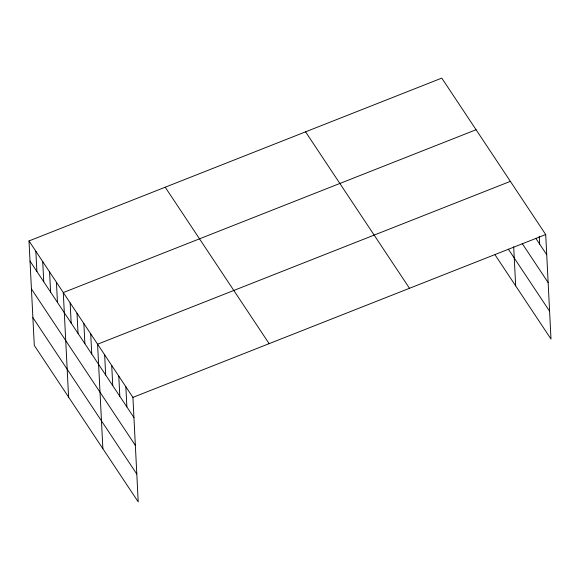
<?xml version="1.0" encoding="UTF-8"?>
<svg xmlns="http://www.w3.org/2000/svg" width="580" height="580" viewBox="0 0 580 580"><rect width="100%" height="100%" fill="white"/><g stroke="black" fill="none" stroke-linecap="round" stroke-linejoin="round"><path stroke-width="0.87" d="M29 240.939L132.922 397.387L138.214 501.896L34.292 345.448L29 240.939L441.786 78.104L545.707 234.552L551 339.061L495.095 254.888M476.078 129.731L63.292 292.567L68.585 397.075M510.371 181.359L97.585 344.201L102.877 448.702M132.922 397.387L545.707 234.552M535.891 238.416L546.73 254.729M522.225 243.549L548.136 282.562M508.377 249.19L549.593 311.228M305.566 131.841L409.487 288.289M165.22 187.21L269.142 343.657M30.022 261.116L133.944 417.564M31.429 288.949L135.35 445.397M32.886 317.615L136.8 474.063M539.262 236.198L539.661 244.093M513.684 246.739L515.671 285.868M125.853 386.751L126.875 406.928M118.784 376.115L119.806 396.292M111.722 365.473L112.745 385.649M104.654 354.837L105.676 375.013M90.727 333.87L91.749 354.046M83.868 323.546L84.89 343.723M77.01 313.222L78.032 333.399M70.151 302.898L71.173 323.075M56.434 282.243L57.456 302.419M49.575 271.918L50.598 292.095M42.717 261.594L43.739 281.771M35.858 251.27L36.881 271.447"/></g></svg>
